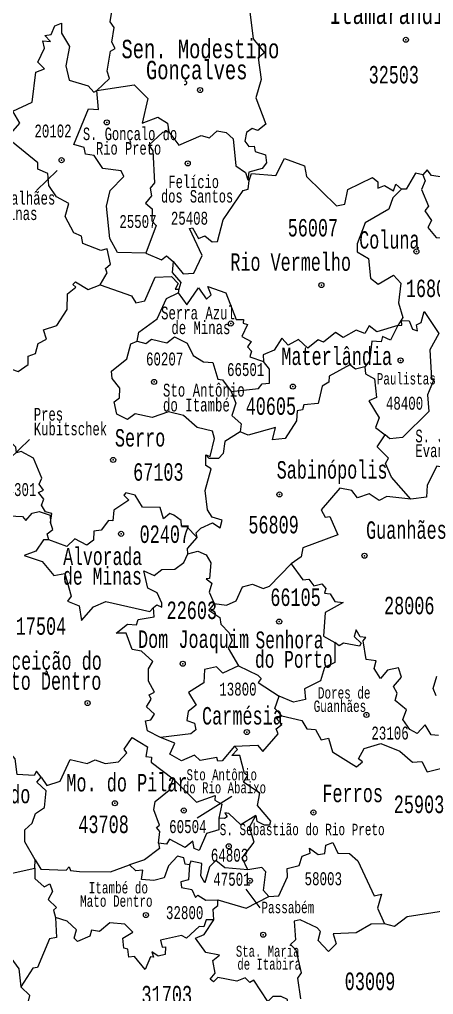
# Model space of a CAD drawing. Header units: millimetres. Extents: x 9851 to 10267, y 23387 to 23778.
# Drawn here: x 10155.29 to 10162.65, y 23529.24 to 23546.58 of the extents above; entities that cross this region are included whole.
import ezdxf
from ezdxf.enums import TextEntityAlignment as Align

# ---------------------------------------------------------------- set-up
doc = ezdxf.new("R2010")
doc.units = ezdxf.units.MM
doc.layers.add('3', color=7, linetype='Continuous')
doc.styles.add('MONOTXT', font='MONOTXT', dxfattribs={"height": 0.2})

# ---------------------------------------------------------------- blocks, each defined once
blk = doc.blocks.new('SEDE')
at = {"layer": '3', "color": 7, "linetype": 'Continuous'}
blk.add_circle((0, 0), 0.00451, dxfattribs=at)

msp = doc.modelspace()

# ---------------------------------------------------------------- linework, layer by layer
at = {"color": 7, "linetype": 'Continuous'}
for p, q in [((10155.596, 23543.541), (10155.959, 23543.896)), ((10159.374, 23543.716), (10159.353, 23543.73)), ((10158.123, 23541.783), (10158.112, 23541.721)), ((10155.102, 23538.753), (10155.467, 23539.108)), ((10158.449, 23532.377), (10159.065, 23532.762)), ((10155.564, 23531.483), (10155.573, 23531.63)), ((10159.572, 23530.78), (10159.322, 23531.111))]:
    msp.add_line(p, q, dxfattribs=at)
for points in [[(10156.668, 23545.32), (10156.892, 23545.532), (10156.853, 23545.663), (10156.912, 23546.017), (10156.991, 23546.065), (10156.933, 23546.178), (10156.975, 23546.438), (10156.904, 23546.542), (10156.949, 23546.837), (10157.482, 23547.128), (10157.404, 23547.476), (10157.833, 23547.656), (10157.861, 23547.763), (10157.75, 23547.951), (10157.738, 23548.221), (10157.794, 23548.282), (10157.876, 23548.21), (10158.054, 23548.234), (10158.271, 23548.368), (10158.199, 23548.731), (10158.338, 23548.919), (10158.267, 23549.036), (10158.339, 23549.179), (10158.475, 23549.17)], [(10159.167, 23547.058), (10159.388, 23546.719), (10159.446, 23546.239), (10159.648, 23545.989), (10159.533, 23545.898), (10159.59, 23545.516), (10159.492, 23545.186), (10159.67, 23544.722), (10159.531, 23544.609), (10159.432, 23544.644), (10159.33, 23544.57), (10159.299, 23544.416), (10159.369, 23544.32), (10159.467, 23544.331), (10159.482, 23544.232), (10159.669, 23544.172), (10159.683, 23544.03), (10159.605, 23543.932), (10159.369, 23543.868), (10159.353, 23543.73)], [(10155.136, 23544.554), (10155.295, 23544.735), (10155.176, 23544.95), (10155.518, 23545.113), (10155.581, 23545.643), (10155.738, 23545.704), (10155.619, 23545.823), (10155.735, 23546.072), (10155.705, 23546.205), (10155.842, 23546.192), (10155.741, 23546.297), (10155.855, 23546.318), (10155.92, 23546.47), (10156.037, 23546.518), (10156.041, 23546.336), (10156.18, 23546.101), (10156.118, 23545.755), (10156.175, 23545.505), (10156.51, 23545.399), (10156.614, 23545.291), (10156.668, 23545.32)], [(10156.668, 23545.32), (10157.329, 23545.421), (10157.575, 23545.177), (10157.472, 23544.736), (10157.75, 23544.844), (10157.921, 23544.736), (10157.949, 23544.581)], [(10157.538, 23542.424), (10157.036, 23542.435), (10156.901, 23542.688), (10156.838, 23543.26), (10156.902, 23543.541), (10157.148, 23543.79), (10157.099, 23543.892), (10156.775, 23543.933), (10156.617, 23544.162), (10156.467, 23544.187), (10156.442, 23544.304), (10156.26, 23544.358), (10156.519, 23544.994), (10156.694, 23544.98), (10156.668, 23545.32)], [(10157.949, 23544.581), (10157.833, 23544.571), (10157.594, 23544.344), (10157.66, 23544.244), (10157.692, 23543.676), (10157.613, 23543.58), (10157.639, 23543.446), (10157.531, 23543.315), (10157.653, 23543.213), (10157.648, 23543.003), (10157.724, 23542.917), (10157.538, 23542.424)], [(10157.949, 23544.581), (10158.126, 23544.346), (10158.523, 23544.521), (10158.671, 23544.478), (10158.805, 23544.604), (10158.965, 23544.574), (10159.093, 23544.459), (10159.137, 23543.976), (10159.312, 23543.858), (10159.353, 23543.73)], [(10156.728, 23541.862), (10156.853, 23542.075), (10156.819, 23542.155), (10156.91, 23542.23), (10156.849, 23542.5), (10156.736, 23542.47), (10156.42, 23542.596), (10156.393, 23542.725), (10156.261, 23542.789), (10156.103, 23543.075), (10156.17, 23543.31), (10155.952, 23543.425), (10155.815, 23543.628), (10155.794, 23543.844), (10155.618, 23543.918), (10155.62, 23544.031), (10155.169, 23544.4)], [(10159.374, 23543.716), (10159.419, 23543.845), (10159.851, 23543.807), (10160.007, 23544.111), (10160.357, 23543.98), (10160.396, 23543.791), (10160.93, 23543.266), (10161.078, 23543.297), (10161.132, 23543.56), (10161.567, 23543.773), (10161.661, 23543.695), (10161.662, 23543.584), (10161.78, 23543.626), (10161.94, 23543.536), (10161.984, 23543.65), (10162.087, 23543.564)], [(10162.466, 23543.819), (10162.333, 23543.849), (10162.167, 23543.566), (10162.087, 23543.564)], [(10163.722, 23543.879), (10163.547, 23543.86), (10163.413, 23543.991), (10163.293, 23543.9), (10163.079, 23543.983), (10163.057, 23543.908), (10162.969, 23543.896), (10162.97, 23543.751), (10162.617, 23543.809), (10162.544, 23543.905), (10162.466, 23543.819)], [(10158.024, 23542.279), (10158.201, 23542.057), (10158.39, 23542.069), (10158.54, 23542.385), (10158.313, 23542.864), (10158.369, 23542.873), (10158.475, 23542.683), (10158.586, 23542.732), (10158.719, 23542.625), (10158.813, 23542.634), (10158.911, 23543.015), (10159.267, 23543.538), (10159.357, 23543.562), (10159.374, 23543.716)], [(10162.466, 23543.819), (10162.505, 23543.712), (10162.442, 23543.557), (10162.567, 23543.261), (10162.5, 23543.177), (10162.617, 23543.005), (10162.553, 23542.882), (10162.699, 23542.705), (10162.888, 23542.7), (10162.926, 23542.814), (10163.07, 23542.837), (10163.125, 23542.662)], [(10162.087, 23543.564), (10161.933, 23543.409), (10161.859, 23543.209), (10161.441, 23542.962), (10161.298, 23542.59), (10161.298, 23542.446), (10161.499, 23542.328), (10161.532, 23541.978), (10161.669, 23541.875), (10161.942, 23542.032), (10162.075, 23541.889), (10162.03, 23541.543), (10162.108, 23541.282), (10162.021, 23541.138)], [(10157.538, 23542.424), (10157.819, 23542.306), (10157.903, 23542.377), (10158.024, 23542.279)], [(10158.024, 23542.279), (10158.005, 23542.083), (10158.163, 23541.904), (10158.123, 23541.783)], [(10156.728, 23541.862), (10157.286, 23541.665), (10157.361, 23541.54), (10157.52, 23541.578), (10157.706, 23541.998), (10157.993, 23542.01), (10158.115, 23541.884), (10158.06, 23541.785), (10158.123, 23541.783)], [(10155.051, 23540.395), (10155.269, 23540.32), (10155.445, 23540.443), (10155.447, 23540.591), (10155.576, 23540.637), (10155.625, 23540.815), (10155.774, 23540.893), (10155.718, 23541.06), (10155.958, 23541.14), (10156.141, 23541.42), (10156.143, 23541.703), (10156.291, 23541.819), (10156.243, 23541.867), (10156.288, 23541.915), (10156.514, 23541.778), (10156.728, 23541.862)], [(10158.112, 23541.721), (10158.27, 23541.506), (10158.473, 23541.81), (10158.615, 23541.609), (10158.702, 23541.681), (10158.643, 23541.832), (10158.963, 23541.722), (10159.147, 23541.243), (10159.274, 23541.243), (10159.267, 23541.179), (10159.344, 23541.155), (10159.248, 23540.941), (10159.413, 23540.852), (10159.349, 23540.758), (10159.416, 23540.684), (10159.385, 23540.582), (10159.628, 23540.5)], [(10157.382, 23540.857), (10157.416, 23541.022), (10157.737, 23541.255), (10157.907, 23541.62), (10158.112, 23541.721)], [(10162.021, 23541.138), (10162.088, 23541.144), (10162.084, 23541.226), (10162.222, 23541.219), (10162.278, 23541.07), (10162.369, 23541.045), (10162.352, 23541.149), (10162.437, 23541.192), (10162.489, 23541.388), (10162.747, 23540.996)], [(10162.021, 23541.138), (10161.645, 23541.028), (10161.507, 23541.132), (10161.435, 23540.995), (10161.28, 23541.055), (10161.049, 23540.927), (10160.914, 23541.015), (10160.7, 23540.841), (10160.605, 23540.883), (10160.422, 23540.736), (10160.253, 23540.89), (10160.07, 23540.786), (10159.954, 23540.915), (10159.821, 23540.699), (10159.627, 23540.615), (10159.628, 23540.5)], [(10162.021, 23541.138), (10161.89, 23540.875), (10161.745, 23540.941), (10161.721, 23540.85), (10161.557, 23540.857), (10161.514, 23540.511), (10161.435, 23540.4)], [(10157.382, 23540.857), (10157.538, 23540.816), (10157.641, 23540.895), (10157.914, 23540.83), (10158.047, 23540.936), (10158.273, 23540.826), (10158.382, 23540.602), (10158.562, 23540.49), (10158.729, 23540.481), (10158.818, 23540.183), (10158.9, 23540.17), (10159.055, 23539.966)], [(10162.747, 23540.996), (10162.586, 23540.703), (10162.617, 23540.192), (10162.668, 23540.189), (10162.549, 23539.905), (10162.569, 23539.609), (10162.105, 23539.143), (10161.878, 23539.121), (10161.796, 23539.19)], [(10158.605, 23538.836), (10158.681, 23538.807), (10158.762, 23539.125), (10158.725, 23539.26), (10158.452, 23539.326), (10158.21, 23539.535), (10157.942, 23539.602), (10157.652, 23539.503), (10157.351, 23539.569), (10157.215, 23539.464), (10157.024, 23539.562), (10156.977, 23539.778), (10157.072, 23539.853), (10157.077, 23540.023), (10156.938, 23540.194), (10156.927, 23540.328), (10157.203, 23540.547), (10157.271, 23540.812), (10157.382, 23540.857)], [(10159.055, 23539.966), (10159.539, 23540.016), (10159.608, 23540.102), (10159.737, 23540.11), (10159.735, 23540.364), (10159.628, 23540.5)], [(10161.435, 23540.4), (10161.265, 23540.362), (10161.165, 23540.436), (10160.797, 23540.238), (10160.79, 23540.127), (10160.674, 23540.057), (10160.6, 23539.749), (10160.35, 23539.725), (10160.327, 23539.637), (10160.227, 23539.619), (10160.22, 23539.439), (10160.015, 23539.13), (10159.793, 23539.106), (10159.847, 23539.322), (10159.356, 23539.189), (10159.213, 23539.247)], [(10161.435, 23540.4), (10161.442, 23540.28), (10161.607, 23540.187), (10161.64, 23539.855), (10161.503, 23539.8), (10161.688, 23539.496), (10161.622, 23539.322), (10161.796, 23539.19)], [(10159.055, 23539.966), (10159.137, 23539.756), (10159.067, 23539.537), (10159.233, 23539.388), (10159.213, 23539.247)], [(10155.845, 23537.633), (10155.868, 23537.796), (10155.753, 23537.823), (10155.685, 23537.941), (10155.727, 23538.048), (10155.632, 23538.169), (10155.716, 23538.211), (10155.642, 23538.314), (10155.69, 23538.423), (10155.538, 23538.775), (10155.324, 23538.897), (10155.239, 23538.873), (10155.229, 23538.975), (10154.757, 23539.459)], [(10159.213, 23539.247), (10158.944, 23539.074), (10158.915, 23538.861), (10158.833, 23538.771), (10158.665, 23538.772), (10158.605, 23538.836)], [(10162.248, 23538.049), (10161.908, 23538.439), (10161.798, 23538.68), (10161.853, 23538.775), (10161.654, 23538.979), (10161.796, 23539.19)], [(10158.452, 23537.369), (10158.432, 23537.449), (10158.519, 23537.532), (10158.723, 23537.626), (10158.862, 23537.536), (10158.895, 23537.675), (10158.715, 23537.728), (10158.635, 23537.86), (10158.596, 23538.202), (10158.703, 23538.589), (10158.605, 23538.649), (10158.605, 23538.836)], [(10163.548, 23538.319), (10163.398, 23538.561), (10163.144, 23538.551), (10163.141, 23538.459), (10162.954, 23538.59), (10162.715, 23538.635), (10162.542, 23538.3), (10162.532, 23538.082), (10162.248, 23538.049)], [(10153.963, 23538.34), (10154.02, 23538.215), (10154.193, 23538.136), (10154.367, 23538.216), (10154.453, 23538.117), (10154.631, 23538.084), (10154.734, 23537.952), (10154.877, 23537.982), (10155.106, 23537.75), (10155.346, 23537.737), (10155.402, 23537.669), (10155.515, 23537.8), (10155.644, 23537.826), (10155.835, 23537.761), (10155.845, 23537.633)], [(10158.452, 23537.369), (10158.26, 23537.561), (10158.175, 23537.567), (10158.169, 23537.666), (10158.037, 23537.762), (10157.968, 23537.792), (10157.852, 23537.699), (10157.792, 23537.898), (10157.478, 23537.904), (10157.35, 23538.12), (10157.183, 23538.162), (10157.145, 23538.119), (10157.237, 23538.031), (10156.97, 23537.851), (10156.949, 23537.665), (10156.873, 23537.671), (10156.746, 23537.499), (10156.616, 23537.48), (10156.605, 23537.32), (10156.492, 23537.227), (10156.275, 23537.342), (10156.136, 23537.204), (10155.813, 23537.324)], [(10162.248, 23538.049), (10161.825, 23538.095), (10161.688, 23538.026), (10161.511, 23538.141), (10161.3, 23538.073), (10161.201, 23538.201), (10160.99, 23538.245), (10160.656, 23537.858), (10160.73, 23537.73), (10160.811, 23537.741), (10160.955, 23537.416), (10160.33, 23537.182), (10160.299, 23537.025), (10160.122, 23536.896)], [(10155.813, 23537.324), (10155.785, 23537.431), (10155.885, 23537.506), (10155.845, 23537.633)], [(10155.813, 23537.324), (10155.717, 23537.323), (10155.58, 23537.124), (10155.373, 23537.046), (10155.695, 23536.941), (10155.901, 23536.688), (10156.099, 23536.726), (10156.211, 23536.324), (10156.144, 23536.234), (10156.351, 23536.153), (10156.395, 23535.891), (10156.606, 23536.13), (10156.827, 23536.228), (10157.609, 23536.051), (10157.674, 23536.118)], [(10158.285, 23537.073), (10158.28, 23537.171), (10158.452, 23537.369)], [(10157.674, 23536.118), (10157.734, 23536.167), (10157.822, 23536.125), (10157.822, 23536.197), (10157.739, 23536.383), (10157.574, 23536.464), (10157.504, 23536.773), (10157.689, 23536.692), (10157.823, 23536.798), (10158.054, 23536.805), (10158.214, 23536.923), (10158.285, 23537.073)], [(10158.285, 23537.073), (10158.463, 23537.124), (10158.614, 23537.056), (10158.693, 23536.918), (10158.673, 23536.635), (10158.614, 23536.633), (10158.713, 23536.553), (10158.663, 23536.394), (10158.753, 23536.19)], [(10158.753, 23536.19), (10158.972, 23536.165), (10159.147, 23536.241), (10159.259, 23536.486), (10159.436, 23536.538), (10159.627, 23536.46), (10159.738, 23536.498), (10160.122, 23536.896)], [(10160.122, 23536.896), (10160.33, 23536.616), (10160.436, 23536.625), (10160.527, 23536.508), (10160.671, 23536.544), (10160.74, 23536.459), (10160.716, 23536.376), (10160.816, 23536.366), (10160.898, 23536.225), (10161.046, 23536.208), (10160.727, 23536.032), (10160.695, 23535.61), (10160.898, 23535.496)], [(10157.798, 23533.81), (10157.57, 23533.925), (10157.531, 23534.106), (10157.63, 23534.12), (10157.693, 23534.223), (10157.553, 23534.352), (10157.631, 23534.49), (10157.595, 23534.568), (10157.693, 23534.614), (10157.587, 23534.812), (10157.583, 23535.029), (10157.66, 23535.163), (10157.463, 23535.345), (10157.295, 23535.374), (10157.189, 23535.665), (10157.009, 23535.665), (10157.212, 23535.826), (10157.37, 23535.81), (10157.401, 23535.907), (10157.685, 23535.956), (10157.674, 23536.118)], [(10158.753, 23536.19), (10158.658, 23536.071), (10158.854, 23535.946), (10158.872, 23535.823), (10159.018, 23535.672), (10159.073, 23535.534), (10159.005, 23535.397), (10159.189, 23535.086)], [(10162.741, 23533.842), (10162.612, 23533.857), (10162.508, 23534.032), (10162.364, 23533.88), (10162.231, 23533.951), (10162.108, 23534.126), (10162.171, 23534.301), (10161.97, 23534.468), (10162.008, 23534.597), (10161.94, 23534.716), (10162.085, 23534.879), (10162.032, 23535.049), (10161.837, 23535.006), (10161.712, 23534.86), (10161.597, 23535.033), (10161.637, 23535.173), (10161.457, 23535.198), (10161.404, 23535.525), (10161.448, 23535.587), (10161.348, 23535.601), (10161.277, 23535.722), (10161.246, 23535.605), (10161.365, 23535.485), (10161.338, 23535.435), (10161.052, 23535.488), (10160.975, 23535.44), (10160.898, 23535.496)], [(10160.898, 23535.496), (10160.9, 23535.144), (10160.714, 23535.051), (10160.642, 23534.815), (10160.362, 23534.671), (10160.376, 23534.487), (10160.164, 23534.434), (10159.911, 23534.546)], [(10159.189, 23535.086), (10158.906, 23534.952), (10158.793, 23535.063), (10158.582, 23535.016), (10158.567, 23534.781), (10158.295, 23534.607), (10158.431, 23534.384), (10158.29, 23534.273), (10158.265, 23534.113), (10158.404, 23534.064), (10158.43, 23533.943), (10158.337, 23533.872), (10157.798, 23533.81)], [(10159.189, 23535.086), (10159.532, 23534.916), (10159.592, 23534.856), (10159.535, 23534.785), (10159.911, 23534.546)], [(10162.703, 23534.548), (10162.648, 23534.679), (10162.715, 23534.897)], [(10159.958, 23534.193), (10159.832, 23534.323), (10159.911, 23534.546)], [(10159.113, 23533.652), (10159.527, 23533.674), (10159.621, 23533.562), (10159.891, 23533.873), (10159.858, 23533.963), (10159.955, 23534.039), (10159.861, 23534.145), (10159.958, 23534.193)], [(10159.958, 23534.193), (10160.314, 23534.112), (10160.4, 23533.961), (10160.554, 23533.952), (10160.658, 23533.766), (10160.788, 23533.794), (10160.86, 23533.555), (10161.287, 23533.285), (10161.393, 23533.378), (10161.319, 23533.428), (10161.418, 23533.614), (10161.718, 23533.701), (10162.057, 23533.565), (10162.278, 23533.368), (10162.449, 23533.381), (10162.54, 23533.195), (10163.162, 23533.353), (10163.274, 23533.298)], [(10155.675, 23533.105), (10155.593, 23533.212), (10155.55, 23533.132), (10155.248, 23533.15), (10155.213, 23533.43), (10155.084, 23533.584), (10154.85, 23533.66), (10154.775, 23533.786), (10154.637, 23533.764), (10154.524, 23534.028)], [(10155.675, 23533.105), (10155.777, 23532.957), (10156.014, 23533.033), (10156.194, 23533.418), (10156.493, 23533.346), (10156.64, 23533.408), (10156.815, 23533.344), (10157.05, 23533.376), (10157.2, 23533.533), (10157.155, 23533.6), (10157.297, 23533.806), (10157.567, 23533.642), (10157.54, 23533.472), (10157.64, 23533.456), (10157.632, 23533.37), (10158.025, 23533.073)], [(10159.113, 23533.652), (10158.893, 23533.393), (10158.819, 23533.387), (10158.803, 23533.453), (10158.505, 23533.396), (10158.401, 23533.494), (10158.175, 23533.394), (10157.966, 23533.514), (10158.053, 23533.707), (10157.798, 23533.81)], [(10159.494, 23532.418), (10159.512, 23532.319), (10159.645, 23532.255), (10159.744, 23532.254), (10159.76, 23532.321), (10159.527, 23532.601), (10159.566, 23532.817), (10159.277, 23533.015), (10159.355, 23533.135), (10159.292, 23533.169), (10159.21, 23533.49), (10159.067, 23533.487), (10159.169, 23533.595), (10159.113, 23533.652)], [(10155.573, 23531.63), (10155.384, 23531.952), (10155.388, 23532.168), (10155.519, 23532.282), (10155.579, 23532.455), (10155.738, 23532.56), (10155.766, 23532.857), (10155.601, 23533.013), (10155.675, 23533.105)], [(10157.763, 23531.93), (10157.786, 23532.137), (10157.73, 23532.205), (10157.784, 23532.25), (10157.679, 23532.523), (10157.703, 23532.669), (10157.955, 23532.871), (10158.025, 23533.073)], [(10158.025, 23533.073), (10158.439, 23532.655), (10158.774, 23532.775), (10158.767, 23532.696), (10158.89, 23532.624), (10158.834, 23532.373)], [(10153.261, 23532.431), (10153.338, 23532.482), (10153.373, 23532.431), (10153.313, 23532.347), (10153.412, 23532.242), (10153.355, 23532.205), (10153.425, 23531.984), (10153.685, 23532.122), (10153.822, 23531.891), (10153.863, 23532.051), (10153.863, 23531.974), (10154.021, 23531.881), (10153.993, 23531.73), (10153.925, 23531.753), (10153.912, 23531.681), (10154.042, 23531.66), (10154.047, 23531.485), (10154.241, 23531.467), (10154.25, 23531.368), (10154.339, 23531.316), (10154.507, 23531.392), (10154.803, 23531.316), (10155.564, 23531.483)], [(10159.494, 23532.418), (10159.228, 23532.254), (10159.013, 23532.457), (10158.946, 23532.47), (10158.984, 23532.399), (10158.936, 23532.369), (10158.834, 23532.373)], [(10159.35, 23531.452), (10159.253, 23531.665), (10159.462, 23531.947), (10159.384, 23532.213), (10159.494, 23532.418)], [(10158.834, 23532.373), (10158.834, 23532.165), (10158.618, 23532.103), (10158.489, 23531.8), (10158.396, 23531.836), (10158.373, 23531.966), (10158.24, 23531.849), (10157.962, 23531.997), (10157.903, 23531.908), (10157.763, 23531.93)], [(10157.763, 23531.93), (10157.779, 23531.835), (10157.517, 23531.632), (10157.247, 23531.541)], [(10159.725, 23530.981), (10159.903, 23530.994), (10160.059, 23531.331), (10160.051, 23531.48), (10160.265, 23531.532), (10160.317, 23531.698), (10160.459, 23531.749), (10160.448, 23531.84), (10160.602, 23531.728), (10160.722, 23531.746), (10160.739, 23531.894), (10160.864, 23531.939), (10160.951, 23531.748), (10161.161, 23531.747), (10161.309, 23531.612), (10161.597, 23530.991), (10161.729, 23531.021), (10161.657, 23530.769), (10161.784, 23530.492)], [(10158.315, 23531.543), (10158.239, 23531.553), (10158.217, 23531.669), (10158.101, 23531.694), (10157.941, 23531.527), (10157.862, 23531.31), (10157.68, 23531.266), (10157.46, 23531.279), (10157.484, 23531.449), (10157.361, 23531.437), (10157.247, 23531.541)], [(10155.573, 23531.63), (10155.67, 23531.467), (10156.124, 23531.448), (10156.175, 23531.506), (10156.197, 23531.443), (10156.36, 23531.424), (10156.91, 23531.421), (10157.247, 23531.541)], [(10158.315, 23531.543), (10158.298, 23531.275), (10158.163, 23531.238), (10158.175, 23531.14), (10158.357, 23531.106), (10158.424, 23530.963), (10158.464, 23531.005), (10158.605, 23530.915), (10158.819, 23530.918)], [(10159.35, 23531.452), (10158.943, 23531.49), (10158.782, 23531.619), (10158.672, 23531.51), (10158.587, 23531.225), (10158.514, 23531.347), (10158.533, 23531.569), (10158.336, 23531.609), (10158.315, 23531.543)], [(10155.564, 23531.483), (10155.562, 23531.3), (10155.732, 23531.154), (10155.83, 23531.204), (10155.877, 23531.068), (10155.804, 23530.926), (10155.947, 23530.781), (10155.895, 23530.739), (10155.933, 23530.605)], [(10159.725, 23530.981), (10159.633, 23531.084), (10159.672, 23531.42), (10159.601, 23531.496), (10159.35, 23531.452)], [(10158.749, 23530.567), (10158.735, 23530.752), (10158.82, 23530.819), (10158.819, 23530.918)], [(10158.819, 23530.918), (10159.322, 23530.773), (10159.725, 23530.981)], [(10162.831, 23530.716), (10162.188, 23530.62), (10161.961, 23530.448), (10161.784, 23530.492)], [(10155.933, 23530.605), (10155.947, 23530.249), (10155.825, 23530.224), (10155.614, 23529.718), (10155.531, 23529.703), (10155.317, 23529.372)], [(10158.749, 23530.567), (10158.613, 23530.563), (10158.567, 23530.44), (10158.489, 23530.444), (10158.261, 23530.238), (10158.172, 23530.286), (10157.8, 23530.201), (10157.828, 23530.078), (10157.888, 23530.085), (10157.88, 23529.947), (10157.757, 23529.919), (10157.644, 23529.996), (10157.676, 23529.898), (10157.619, 23529.907), (10157.528, 23529.681), (10157.336, 23529.914), (10157.238, 23529.901), (10157.22, 23530.044), (10157.145, 23530.06), (10157.131, 23530.238), (10157.309, 23530.347), (10157.162, 23530.488), (10156.897, 23530.51), (10156.717, 23530.354), (10156.573, 23530.383), (10156.545, 23530.276), (10156.325, 23530.179), (10156.266, 23530.239), (10156.305, 23530.389), (10156.139, 23530.543), (10155.933, 23530.605)], [(10160.178, 23529.007), (10160.066, 23529.026), (10160.057, 23529.146), (10159.946, 23529.198), (10159.799, 23529.2), (10159.709, 23529.109), (10159.461, 23529.493), (10159.386, 23529.449), (10159.302, 23529.532), (10159.157, 23529.474), (10158.821, 23529.539), (10158.74, 23529.461), (10158.683, 23529.51), (10158.769, 23529.618), (10158.731, 23529.843), (10158.848, 23529.938), (10158.603, 23529.981), (10158.423, 23530.237), (10158.574, 23530.304), (10158.749, 23530.567)], [(10161.784, 23530.492), (10161.544, 23530.485), (10161.278, 23530.33), (10160.871, 23530.315), (10160.922, 23530.135), (10160.784, 23530), (10160.604, 23530.194), (10160.645, 23530.357), (10160.587, 23530.424), (10160.284, 23530.563), (10160.179, 23530.54), (10160.199, 23530.21), (10160.108, 23530.127), (10160.203, 23530.032), (10160.301, 23529.621), (10160.237, 23529.528), (10160.289, 23529.16)], [(10154.925, 23529.655), (10154.913, 23529.854), (10155.093, 23529.951), (10155.281, 23529.691), (10155.317, 23529.372)], [(10155.326, 23528.552), (10155.344, 23529.077), (10155.45, 23529.115), (10155.476, 23529.216), (10155.317, 23529.372)]]:
    msp.add_lwpolyline(points, dxfattribs=at)
for p in [(10162.163, 23546.221), (10158.502, 23545.327), (10156.844, 23544.752), (10156.041, 23544.08), (10158.283, 23544.021), (10162.349, 23542.455), (10160.66, 23541.857), (10159.052, 23541.174), (10162.069, 23540.518), (10157.685, 23540.135), (10160.155, 23540.052), (10156.958, 23538.746), (10159.913, 23538.132), (10157.099, 23537.432), (10161.427, 23537.043), (10159.91, 23535.871), (10158.194, 23535.121), (10156.502, 23534.421), (10161.46, 23534.21), (10159.335, 23533.905), (10156.988, 23532.638), (10158.213, 23532.51), (10160.519, 23532.474), (10159.013, 23531.874), (10159.388, 23531.26), (10157.541, 23530.649), (10159.627, 23530.299)]:
    msp.add_point(p, dxfattribs=at)

# ---------------------------------------------------------------- block references
for p, xscale, yscale, zscale, rotation in [((10162.163, 23546.221), 9.999987165271259, 9.999987165271259, 10, 1.68378227908729), ((10158.502, 23545.327), 10.00001188473227, 10.00001188473227, 10, 1.605038384202805), ((10156.844, 23544.752), 9.99997742518229, 9.99997742518229, 10, 1.569011376079948), ((10156.041, 23544.08), 9.999989365344364, 9.999989365344364, 10, 1.551927647083356), ((10158.283, 23544.021), 9.999999999999998, 9.999999999999998, 9.999999999999998, 1.602904784205937), ((10162.349, 23542.455), 10.0000120624334, 10.0000120624334, 10, 1.697657956924066), ((10160.66, 23541.857), 10.00001128495029, 10.00001128495029, 10, 1.661090176421616), ((10159.052, 23541.174), 10.00001986306524, 10.00001986306524, 10, 1.625589192936222), ((10162.069, 23540.518), 10, 10, 10, 1.696057831872533), ((10157.685, 23540.135), 10.00001291516024, 10.00001291516024, 10, 1.595696421804662), ((10160.155, 23540.052), 10.00001743423181, 10.00001743423181, 10, 1.653081678375218), ((10156.958, 23538.746), 9.999984619010217, 9.999984619010217, 10, 1.58022029552647), ((10159.913, 23538.132), 10, 10, 10, 1.650681436553988), ((10157.099, 23537.432), 10, 10, 10, 1.585020950310076), ((10161.427, 23537.043), 10, 10, 10, 1.68804930747037), ((10159.91, 23535.871), 10.00002146519292, 10.00002146519292, 10, 1.653881757692988), ((10158.194, 23535.121), 10, 10, 10, 1.613580252403524), ((10156.502, 23534.421), 10, 10, 10, 1.573278651954867), ((10161.46, 23534.21), 10, 10, 10, 1.693390950906913), ((10159.335, 23533.905), 10.00001042148968, 10.00001042148968, 10, 1.642406245597203), ((10156.988, 23532.638), 10.00001292242441, 10.00001292242441, 10, 1.586087759463584), ((10158.213, 23532.51), 10.00002030867295, 10.00002030867295, 10, 1.616247236201541), ((10160.519, 23532.474), 9.999977794680467, 9.999977794680467, 10, 1.672840144960738), ((10159.013, 23531.874), 9.999981111489841, 9.999981111489841, 10, 1.636538942132693), ((10159.388, 23531.26), 9.999982580916706, 9.999982580916706, 10, 1.646147630642027), ((10157.541, 23530.649), 10, 10, 10, 1.600771179762422), ((10159.627, 23530.299), 10.00001609101142, 10.00001609101142, 10, 1.652814985125977)]:
    msp.add_blockref('SEDE', p, dxfattribs=dict(at, xscale=xscale, yscale=yscale, zscale=zscale, rotation=rotation))

# ---------------------------------------------------------------- texts
at = {"color": 7, "linetype": 'Continuous', "style": 'MONOTXT'}
for s, height, rotation, width, p in [('Itamarandiba', 0.33512, 0, 0.705882, (10160.806, 23546.502)), ('Materl%%226ndia', 0.31017, 0, 0.666667, (10159.949, 23540.435)), ('Pres', 0.2259, 359.9941, 0.666675, (10155.546, 23539.445)), ('Kubitschek', 0.2259, 359.9941, 0.666675, (10155.546, 23539.185)), ('Serro', 0.3104, 360, 0.666661, (10156.989, 23538.984)), ('Guanh%%227es', 0.31073, 360, 0.666664, (10161.455, 23537.343))]:
    msp.add_text(s, height=height, rotation=rotation, dxfattribs=dict(at, width=width)).set_placement(p)
for s, height, rotation, width, p in [('Sen. Modestino ', 0.32816, 359.996, 0.705886, (10158.609, 23545.893)), ('Gon%%231alves', 0.32816, 359.996, 0.705886, (10158.443, 23545.519)), ('Paulistas', 0.2023, 0, 0.666667, (10162.17, 23540.089)), ('Dom Joaquim', 0.3111, 0, 0.666664, (10158.387, 23535.402)), ('Carm%%233sia', 0.31135, 0, 0.666664, (10159.256, 23534.039)), ('Sto Ant%%244nio ', 0.19723, 359.9996, 0.666662, (10158.945, 23533.046)), ('do Rio Abaixo', 0.19723, 359.9996, 0.666662, (10158.936, 23532.815))]:
    msp.add_text(s, height=height, rotation=rotation, dxfattribs=dict(at, width=width)).set_placement(p, align=Align.CENTER)
for s, height, rotation, width, p in [('32503', 0.3094, 360, 0.666667, (10161.948, 23545.6)), ('25408', 0.2292, 360, 0.666679, (10158.314, 23543.046)), ('25507', 0.2292, 0, 0.666679, (10157.398, 23542.988)), ('56007', 0.3098, 360, 0.666661, (10160.509, 23542.877)), ('16803', 0.3099, 0, 0.666664, (10162.61, 23541.799)), ('66501', 0.2295, 0, 0.666679, (10159.314, 23540.354)), ('40605', 0.3103, 360, 0.666673, (10159.762, 23539.704)), ('48400', 0.2296, 360, 0.666683, (10162.139, 23539.755)), ('67103', 0.3105, 0, 0.66667, (10157.761, 23538.532)), ('53301', 0.2298, 360, 0.666675, (10155.261, 23538.219)), ('02407', 0.3107, 0, 0.66667, (10157.876, 23537.425)), ('22603', 0.311, 360, 0.666667, (10158.356, 23536.071)), ('17504', 0.311, 360, 0.666664, (10155.674, 23535.791)), ('13800', 0.2303, 0, 0.666687, (10159.176, 23534.669)), ('25903', 0.3116, 360, 0.666667, (10162.396, 23532.619)), ('43708', 0.3117, 360, 0.666667, (10156.787, 23532.264)), ('60504', 0.2306, 0, 0.666683, (10158.286, 23532.223)), ('64803', 0.2307, 0, 0.666671, (10159.027, 23531.714)), ('58003', 0.2308, 0, 0.666675, (10160.694, 23531.295)), ('32800', 0.2309, 0, 0.666679, (10158.229, 23530.692)), ('03009', 0.3122, 360, 0.66667, (10161.525, 23529.47)), ('31703', 0.3123, 360, 0.666664, (10157.911, 23529.233))]:
    msp.add_text(s, height=height, rotation=rotation, dxfattribs=dict(at, width=width)).set_placement(p, align=Align.MIDDLE)
for s, height, width, p in [('20102', 0.229, 0.666671, (10155.888, 23544.598)), ('60207', 0.2295, 0.666683, (10157.873, 23540.542)), ('56809', 0.3107, 0.66667, (10159.81, 23537.595)), ('66105', 0.3109, 0.666664, (10160.201, 23536.304)), ('28006', 0.311, 0.66667, (10162.223, 23536.156)), ('23106', 0.2304, 0.666683, (10161.881, 23533.887)), ('47501', 0.2308, 0.666675, (10159.07, 23531.286))]:
    msp.add_text(s, height=height, dxfattribs=dict(at, width=width)).set_placement(p, align=Align.MIDDLE)
for s, height, rotation, width, p in [('S. Gon%%231alo do ', 0.22334, 359.9986, 0.666675, (10157.322, 23544.659)), ('Rio Preto', 0.2233, 359.9986, 0.666675, (10157.232, 23544.401)), ('Fel%%237cio ', 0.22236, 0.0042, 0.666687, (10158.454, 23543.805)), ('dos Santos', 0.2224, 0.0042, 0.666687, (10158.45, 23543.548)), ('Senhora ', 0.2992, 0.0148, 0.666673, (10160.179, 23535.694)), ('do Porto', 0.2992, 0.0148, 0.666673, (10160.17, 23535.349)), ('Sta. Maria ', 0.19606, 0.0081, 0.666662, (10159.762, 23530.104)), ('de Itabira', 0.1961, 0.0081, 0.666662, (10159.732, 23529.874))]:
    msp.add_text(s, height=height, rotation=rotation, dxfattribs=dict(at, width=width)).set_placement(p, align=Align.TOP_CENTER)
for s, height, rotation, width, p in [('Couto de Magalh%%227es', 0.22749, 359.9955, 0.666683, (10155.929, 23543.516)), ('de Minas', 0.2275, 359.9955, 0.666683, (10155.611, 23543.242)), ('Alvorada ', 0.3042, 359.9953, 0.666661, (10157.649, 23537.181)), ('de Minas', 0.3042, 359.9953, 0.666661, (10157.469, 23536.831))]:
    msp.add_text(s, height=height, rotation=rotation, dxfattribs=dict(at, width=width)).set_placement(p, align=Align.TOP_RIGHT)
for s, height, rotation, width, p in [('Coluna', 0.3098, 0, 0.666661, (10162.405, 23542.506)), ('Concei%%231%%227o do', 0.31067, 359.9967, 0.666661, (10156.756, 23535.015)), ('Mato Dentro', 0.31067, 359.9967, 0.666661, (10156.748, 23534.657)), ('Dores de ', 0.2025, 359.9943, 0.666671, (10161.65, 23534.501)), ('Guanh%%227es', 0.20249, 359.9943, 0.666671, (10161.457, 23534.263)), ('Itamb%%233 do ', 0.20302, 359.9961, 0.666667, (10157.694, 23531.034)), ('Mato Dentro', 0.20302, 359.9961, 0.666667, (10157.658, 23530.796))]:
    msp.add_text(s, height=height, rotation=rotation, dxfattribs=dict(at, width=width)).set_placement(p, align=Align.RIGHT)
at = {"color": 7, "linetype": 'Continuous', "style": 'MONOTXT', "width": 0.66667}
msp.add_text('Rio Vermelho', height=0.30989, dxfattribs=at).set_placement((10161.187, 23542.111), align=Align.RIGHT)
at = {"color": 7, "linetype": 'Continuous', "style": 'MONOTXT', "width": 0.666679}
for s, p in [('Serra Azul ', (10159.253, 23541.36)), ('de Minas', (10159.042, 23541.098))]:
    msp.add_text(s, height=0.2273, rotation=359.9917, dxfattribs=at).set_placement(p, align=Align.MIDDLE_RIGHT)
at = {"color": 7, "linetype": 'Continuous', "style": 'MONOTXT'}
for s, height, rotation, width, p in [('Sto Ant%%244nio', 0.22908, 359.9959, 0.666679, (10157.843, 23540.102)), ('do Itamb%%233', 0.22908, 359.9959, 0.666679, (10157.843, 23539.838)), ('Santana do ', 0.31081, 359.9958, 0.666673, (10153.692, 23532.95))]:
    msp.add_text(s, height=height, rotation=rotation, dxfattribs=dict(at, width=width)).set_placement(p, align=Align.TOP_LEFT)
at = {"color": 7, "linetype": 'Continuous', "style": 'MONOTXT', "width": 0.666679}
for s, p in [('S. Jo%%227o ', (10162.331, 23539.172)), ('Evangelista', (10162.331, 23538.91))]:
    msp.add_text(s, height=0.22729, rotation=359.9922, dxfattribs=at).set_placement(p, align=Align.MIDDLE_LEFT)
at = {"color": 7, "linetype": 'Continuous', "style": 'MONOTXT'}
for s, height, width, p in [('Sabin%%243polis', 0.31054, 0.666664, (10159.865, 23538.414)), ('Ferros', 0.3116, 0.666664, (10160.677, 23532.658)), ('S. Sebasti%%227o do Rio Preto', 0.20331, 0.666662, (10158.852, 23532.07))]:
    msp.add_text(s, height=height, dxfattribs=dict(at, width=width)).set_placement(p)
at = {"color": 7, "linetype": 'Continuous', "style": 'MONOTXT', "width": 0.666664}
msp.add_text('Mo. do Pilar', height=0.31157, dxfattribs=at).set_placement((10157.203, 23532.849), align=Align.CENTER)
at = {"color": 7, "linetype": 'Continuous', "style": 'MONOTXT', "width": 0.666671}
msp.add_text('Passab%%233m', height=0.20344, dxfattribs=at).set_placement((10159.594, 23530.886), align=Align.TOP_LEFT)

doc.saveas('drawing.dxf')
